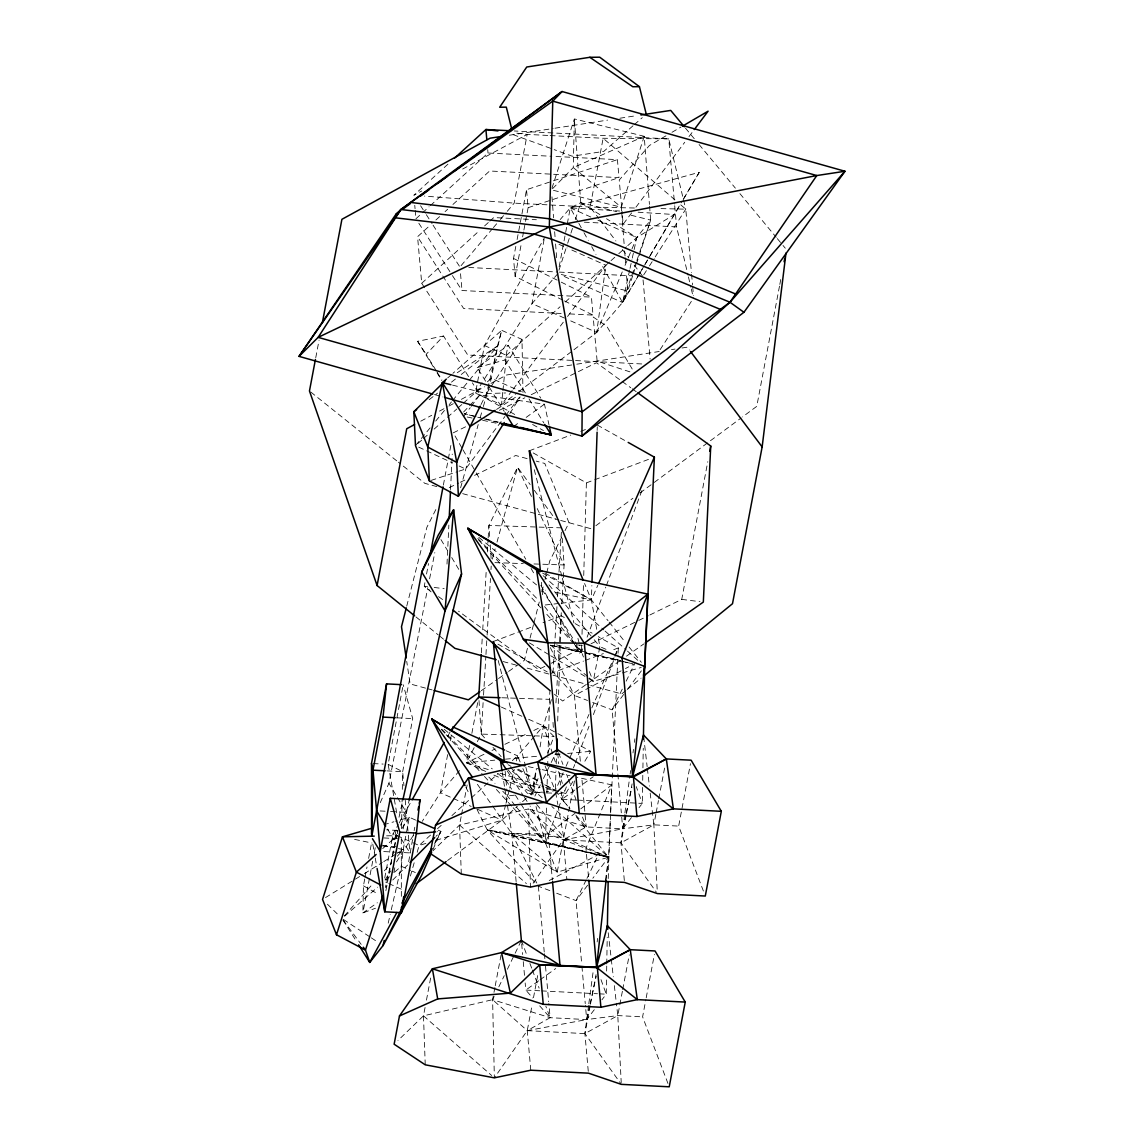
<?xml version="1.0" encoding="UTF-8"?>
<svg xmlns="http://www.w3.org/2000/svg" width="1144" height="1144" viewBox="0 0 1144 1144"><rect width="100%" height="100%" fill="white"/><g stroke="black" fill="none" stroke-linecap="round" stroke-linejoin="round"><path stroke-width="0.75" stroke-dasharray="5 3.75" d="M606.492 979.965L606.248 994.193L601.901 999.842M606.635 971.07L606.735 965.736M606.763 963.949L607.221 937.265M608.222 878.563L610.31 818.418M642.585 787.415L642.313 803.431L639.053 807.65M642.713 780.294L642.799 774.96M642.914 767.853L643.257 748.276M364.721 878.978L363.435 885.828L362.891 912.955L375.475 908.236M401.515 828.227L402.102 799.956M402.316 789.36L402.688 771.685L412.712 718.618L403.188 684.741M610.567 814.657L608.579 857.228L557.214 872.143L545.431 842.913L546.517 805.505M546.875 793.035L547.604 768.082M547.661 766.308L547.919 757.399M547.962 755.612L549.821 691.462M581.71 645.016L581.509 652.151L583.469 657.013M582.024 634.334L583.511 582.668M583.726 575.532L586.4 482.882L532.446 452.509M555.383 788.874L555.984 771.027M556.227 763.892L556.599 753.181M557.686 721.077L561.275 615.815L543.028 622.722M596.71 629.3L591.391 599.885L591.863 585.614M597.154 430.401L597.282 426.826M610.624 811.368L611.797 784.898L576.991 777.276M447.004 564.078L447.762 548.119M447.847 546.346L448.863 525.067M450.55 489.603L452.237 454.125M610.639 812.884L617.974 655.026M618.06 653.253L618.318 647.933L598.269 636.65M481.367 652.781L482.21 638.624M482.725 629.786L486.186 571.414M487.344 551.966L488.073 539.582M488.173 537.823L488.917 525.439L517.56 467.238L530.144 484.555M477.32 741.641L481.238 734.091L483.125 702.259M483.54 695.18L485.857 656.27M485.957 654.497L487.001 636.822M487.115 635.049L490.461 578.449M490.99 569.612L491.191 566.066M553.024 672.872L556.999 605.677M557.528 596.825L558.887 573.83M559.001 572.072L561.518 529.615M555.941 702.902L561.275 612.698M561.804 603.86L564.106 564.95L562.333 538.452M502.745 392.406L501.501 404.747L475.461 393.121L484.455 345.517L544.43 237.809M502.917 390.633L506.449 355.341L560.088 306.735M606.063 880.308L608.579 857.228L574.188 814.228M415.644 820.091L409.323 817.274L403.217 849.592L401.301 866.265L390.576 912.812M588.588 1005.462L584.899 1033.604L588.431 1073.158M588.817 1003.703L593.35 970.169M597.154 941.927L597.626 938.395M605.491 880.165L608.579 857.228L551.866 806.506M624.653 814.7L620.963 842.828L624.495 882.396M624.896 812.926L629.886 775.861M630.129 774.102L630.601 770.57M632.989 752.924L633.461 749.391M634.405 742.342L634.891 738.809M573.945 349.735L596.682 332.475L605.877 265.251L609.738 261.79M408.68 861.689L413.813 832.36M530.23 794.765L532.804 792.463L536.436 769.683M540.082 746.903L543.429 725.882L551.451 699.413M315.758 357.686L319.062 340.168M365.05 877.262L366.995 866.966M368.625 858.386L371.543 842.942M396.696 812.841L388.145 764.335L402.86 686.471M424.91 582.725L424.252 586.214L431.102 591.891M426.555 574.016L428.528 563.563M443.357 485.127L447.976 460.732M448.305 458.987L450.936 445.045M372.672 861.246L362.891 912.955L377.348 902.745M374.303 852.623L375.275 847.461M384.713 878.049L393.064 833.847L398.269 824.552M385.871 890.733L397.268 830.415L386.601 829.858M393.879 872.643L394.852 867.509M403.174 828.885L409.137 800.128M562.819 300.114L515.129 276.419L513.527 258.444L515.801 246.418M517.102 239.539L526.526 189.704L551.765 181.353M522.98 392.421L521.993 339.396L501.687 330.33L497.497 345.988L491.377 378.307L482.611 409.109M515.129 276.419L521.307 243.772M522.608 236.894L523.58 231.746M523.909 230.015L525.196 223.151M525.525 221.421L528.128 207.679L526.526 189.704M414.142 830.658L414.786 827.226M544.101 239.539L532.003 303.589L482.997 381.181M447.647 754.64L440.454 792.721L422.293 821.292M450.264 740.797L451.58 733.876M559.173 266.709L570.298 207.85L580.78 202.717L616.559 211.626M469.583 745.459L466.309 762.762L485.771 771.456M471.871 733.347L478.75 696.996M425.239 1064.807L423.48 1015.829L425.139 1007.12M426.455 1000.142L431.059 975.746M461.304 874.045L459.545 825.067L461.204 816.344M461.532 814.614L467.138 784.97M494.909 987.472L492.606 999.684L494.351 1077.848L527.255 1030.644L532.174 1004.632M495.238 985.728L501.172 954.353M531.317 794.966L536.25 768.811M533.49 997.697L537.751 975.16M476.991 809.423L487.287 830.029L557.214 872.143L574.474 780.923M588.717 678.621L593.278 681.366L599.856 646.617L597.969 636.236M590.147 1005.848L584.899 1033.604L621.306 1084.355M590.476 1004.117L596.038 974.631M626.211 815.086L620.963 842.828L656.341 892.134M626.54 813.355L632.103 783.869M649.906 614.957L681.738 599.384L707.779 461.704M622.379 991.305L617.789 1015.586L621.221 1082.581M622.708 989.574L629.271 954.897M655.827 814.414L653.853 824.824L657.199 890.061M656.155 812.683L658.443 800.543M658.772 798.812L665.007 765.865M779.493 286.143L756.77 406.349L742.527 416.916M779.822 284.398L780.809 279.165M667.953 1083.468L642.599 1016.859L645.874 999.513M646.203 997.782L654.397 954.425M703.388 891.033L678.664 826.097L690.461 763.663M380.237 802.688L388.931 783.282L427.856 587.558M429.586 578.821L434.806 552.609M525.353 392.935L505.033 359.945L508.179 345.273L540.74 398.141M629.658 270.041L622.536 302.517L596.682 332.475L567.567 319.476M630.044 268.325L631.917 259.774M632.289 258.072L633.79 251.222M634.162 249.521L636.793 237.552L650.65 220.106L649.577 206.149M625.825 814.9L622.751 828.814L563.32 839.882L530.416 887.086L528.671 808.908L459.545 825.067L432.747 850.979M626.197 813.169L631.96 787.086M589.746 1005.676L586.686 1019.576L527.255 1030.644L492.606 999.684L423.48 1015.829L397.955 1040.511M590.132 1003.931L596.281 976.118M387.573 829.1L393.979 839.782L396.296 829.386M399.013 817.245L402.488 801.629M386.586 835.835L397.168 835.606L385.356 887.487L387.816 884.984M388.202 923.165L390.19 914.542M481.023 404.533L486.472 393.565L501.687 330.33L452.938 373.301M447.547 860.502L501.887 820.162L505.605 804.918M506.02 803.231L509.323 789.689M509.723 788.001L514.271 769.383M516.33 760.917L517.56 755.826L543.429 725.882L590.719 751.322L583.583 763.391M406.735 606.148L426.869 527.327L436.493 508.236M527.456 648.29L524.381 660.288L520.077 663.334M530.072 638.009L533.576 624.309M534.019 622.593L539.267 602.03M541.899 591.748L543.2 586.6M544.959 579.751L546.274 574.603M546.703 572.901L549.763 560.903L561.804 537.037M460.617 487.759L478.221 424.51M492.335 559.13L495.137 548.92M497.011 542.113L517.56 467.238L532.06 497.669M480.165 417.674L482.124 410.825M410.41 876.018L414.271 862.447M417.174 852.266L419.104 845.487L430.93 834.72M551.98 188.145L574.345 118.919L644.215 136.322L649.434 204.404M558.958 270.256L567.138 244.93M567.681 243.243L570.413 234.792M570.956 233.104L572.586 228.042M575.318 219.605L580.78 202.717L574.345 118.919L573.273 167.582L551.437 189.832L621.306 207.236L621.564 210.725M632.646 275.833L627.727 291.019L622.536 302.517L561.089 275.075M633.19 274.145L635.921 265.694M636.464 264.007L650.65 220.106L628.485 214.6M636.307 262.148L622.536 302.517L601.129 263.721M636.879 260.474L650.65 220.106M582.754 648.82L581.509 652.151L550.722 645.33M587.115 637.151L605.791 587.158M606.42 585.485L642.542 488.831M549.849 890.633L538.381 886.242L487.287 830.029L545.431 842.913L557.9 809.58M558.515 807.921L566.609 786.257M573.459 767.924L574.717 764.592M575.332 762.919L589.031 726.254M593.393 714.6L614.571 657.929M615.2 656.27L618.318 647.933L611.683 650.436M493.879 775.074L532.804 792.463L539.024 776.004M547.733 752.966L553.939 736.507L543.429 725.882L527.255 718.661M596.682 332.475L622.264 271.914M625.024 265.379L627.799 258.83M628.485 257.185L631.259 250.65M631.946 249.006L636.793 237.552L674.288 214.529L682.31 200.958M433.047 849.291L440.926 831.388L437.766 829.972M561.203 603.231L591.391 599.885L597.826 585.285M563.191 772.815L555.312 790.647L546.446 791.634M566.051 766.323L568.911 759.831M569.64 758.215L588.96 714.428M591.82 707.936L614.013 657.657M614.728 656.041L618.318 647.933M393.979 839.782L397.611 831.702M400.5 825.239L406.306 812.297L388.931 783.282M534.891 796.11L540.34 784.898M543.443 778.492L550.45 764.078M551.222 762.476L557.443 749.663L562.948 764.464M494.165 996.481L492.606 999.684L550.121 1017.702L586.686 1019.576L617.789 1015.586L642.599 1016.859M498.827 986.872L504.275 975.66M507.378 969.254L514.371 954.84M515.158 953.238L520.591 942.041M622.264 689.146L612.126 709.866L621.321 812.826M626.154 681.181L634.72 663.649L625.453 668.539M586.2 879.922L576.061 900.643L581.767 964.549M586.972 878.32L598.655 854.411L608.579 857.228L592.849 878.234M565.007 530.673L569.011 522.708L544.801 463.463L536.236 461.118M434.491 844.072L440.926 831.388L437.423 831.717M474.174 747.676L466.309 762.762L491.591 770.598M434.992 842.299L440.926 831.388L435.978 836.364M399.142 823.008L410.41 802.859M447.69 736.25L451.151 730.044M638.795 274.946L622.536 302.517L643.958 266.109M639.696 273.416L644.201 265.751M645.102 264.221L680.308 204.461L685.771 209.166L691.434 272.544M683.926 198.341L699.27 172.301L570.298 207.85L560.174 219.577M644.844 264.593L649.306 257M650.192 255.484L674.288 214.529L637.265 212.155M683.211 199.442L699.27 172.301M572.887 781.495L565.751 793.564L558.815 793.321M509.866 413.499L520.177 396.939M475.461 393.121L482.053 382.682M385.027 879.951L390.762 870.927M396.496 861.904L413.699 834.834M643.7 274.875L648.491 267.41M649.434 265.923L654.225 258.444M655.183 256.957L685.771 209.166L668.739 138.882L514.314 130.974M660.131 349.664L692.506 299.599M452.566 385.128L486.472 393.565L521.993 339.396M401.844 828.556L409.323 817.274L395.609 821.278M512.154 390.519L501.501 404.747L517.131 392.892M513.213 389.089L563.277 322.193M567.538 316.502L605.877 265.251L568.682 248.648M623.666 694.465L612.126 709.866L589.189 701.115M627.87 688.86L642.556 669.254M587.601 885.227L576.061 900.643L556.399 893.135M463.778 416.259L470.198 407.722M471.257 406.292L479.822 394.909L544.458 404.175L548.963 424.667M631.66 212.87L623.165 224.167L622.379 215.344M635.907 207.221L684.741 142.256M688.988 136.608L693.235 130.959M458.987 471.185L465.551 469.011L504.904 416.53M505.963 415.115L519.791 396.682M631.445 817.531L622.751 828.814L586.186 826.94L528.671 808.908L563.32 839.882L620.963 842.828L653.853 824.824L678.664 826.097M594.294 1009.709L586.686 1019.576L585.413 1005.376M430.101 427.885L415.486 445.631L422.15 439.725M435.707 421.063L444.701 410.138M449.192 404.676L451.437 401.944M452.566 400.586L468.282 381.481M469.412 380.108L497.497 345.988L455.441 373.931M461.075 265.665L492.249 228.957M493.407 227.599L499.184 220.806M500.328 219.448L506.106 212.655M507.264 211.297L514.185 203.132L527.184 134.391L548.376 135.464M557.857 273.63L532.003 303.589L565.951 318.747M459.573 770.584L440.454 792.721L451.766 797.768M344.358 915.886L372.601 884.069M384.384 870.798L391.434 862.848M397.326 856.227L403.217 849.592L396.267 848.133M436.379 370.971L426.14 354.354L443.543 336.007L468.654 376.776M463.577 412.026L479.822 394.909L472.386 382.825M392.764 880.008L407.579 865.036M447.919 164.178L413.856 195.252L421.721 191.019M415.958 218.747L421.192 213.971M422.508 212.77L429.057 206.807M430.373 205.605L488.016 153.024L551.823 156.285M424.596 287.759L421.721 283.283L417.56 236.722L430.659 224.782M435.907 219.991L439.839 216.416M445.073 211.626L447.69 209.238M452.938 204.461L489.618 170.999L619.018 177.62L617.417 159.645L553.596 156.37M421.721 283.283L479.365 230.688M484.613 225.911L488.531 222.322M489.846 221.135L493.779 217.546L536.379 219.734M437.494 828.742L441.427 825.167M451.923 815.601L497.869 773.759M512.312 760.617L517.56 755.826L520.22 762.204M565.322 302.002L605.877 265.251M611.025 260.632L617.46 254.869M618.761 253.711L626.483 246.789M627.77 245.631L636.793 237.552L606.506 218.718M382.711 848.576L397.168 835.606M436.007 840.311L501.887 820.162L517.345 806.306M522.508 801.701L528.943 795.924M423.48 438.538L427.47 435.006M434.134 429.1L446.117 418.461M447.447 417.288L456.771 409.023M458.101 407.836L462.09 404.29M463.42 403.117L482.067 386.572M487.387 381.853L491.377 378.307L521.407 391.72M447.661 377.949L451.623 374.474M344.644 916.215L377.577 887.172M389.432 876.719L384.169 881.366L387.215 882.853M394.709 872.071L401.301 866.265L410.667 870.455M632.989 125.797L603.803 151.38L572.272 156.227L554.197 149.635M634.319 124.639L642.27 117.66M625.868 690.561L621.721 693.936L590.762 685.485M627.255 689.432L641.112 678.149M429.157 399.685L437.537 393.121M451.48 382.153L455.655 378.864M461.232 374.488L497.497 345.988M492.592 806.034L511.84 833.576L563.778 837.379L608.579 857.228L487.287 830.029L511.84 833.576L548.262 833.976L575.089 813.255M580.737 808.894L611.797 784.898L585.942 848.376L588.645 878.549M518.547 391.806L572.529 350.808M595.881 525.711L632.904 498.255M640.025 492.964L652.838 483.469M654.254 482.411L741.112 417.975M485.614 381.209L477.234 367.624L508.179 345.273M513.513 426.526L520.549 421.45M526.168 417.388L544.458 404.175L541.67 399.642M574.688 790.075L561.876 799.313L569.969 808.522M576.118 789.045L593.221 776.733M538.624 980.837L525.811 990.075L532.746 997.968M540.054 979.807L555.727 968.525M481.281 690.704L497.097 679.55M498.527 678.535L507.149 672.457M508.579 671.442L518.647 664.349M585.857 684.713L562.662 701.043L554.44 694.222M587.315 683.697L620.663 660.231M626.469 656.155L643.872 643.9M496.553 409.452L517.102 396.21M325.539 897.582L353.925 880.051M355.412 879.135L362.877 874.516M364.378 873.587L382.296 862.519M383.798 861.589L395.738 854.211M397.24 853.281L403.217 849.592M665.965 135.821L649.406 145.502L619.233 180.023L622.222 213.57M671.986 132.304L681.009 127.027M530.787 1070.212L527.255 1030.644L550.121 1017.702L548.848 1003.502M462.648 169.04L527.184 134.391L513.427 132.761M420.777 421.178L431.703 415.301M439.511 411.096L447.318 406.906M448.877 406.063L453.553 403.546M461.361 399.342L484.77 386.743M491.005 383.383L506.606 374.989L575.017 364.464M580.323 761.203L574.445 695.481L623.909 669.369M549.206 880.537L598.655 854.411L487.287 830.029M453.238 432.847L467.567 425.84M499.399 410.267L524.867 397.797M531.231 394.694L596.482 362.762L620.763 380.452M544.859 666.366L538.495 669.483L458.529 611.196M551.236 663.248L581.467 648.448M591.019 643.772L637.179 621.192M638.767 620.405L648.319 615.744M449.277 487.616L458.758 483.025M460.346 482.253L466.666 479.207M474.574 475.375L515.687 455.498L527.67 458.773M483.983 754.311L466.309 762.762L494.751 760.145M492.02 750.464L495.238 748.934M504.876 744.329L527.37 733.561M533.79 730.487L543.429 725.882L555.698 763.105M529.357 450.765L570.813 435.077M580.752 431.317L585.728 429.443M586.4 482.882L593.035 480.38M594.694 479.751L651.065 458.415M493.293 641.541L533.09 626.483M550.336 673.644L583.497 661.103M585.156 660.474L603.388 653.582M553.453 180.795L617.417 159.645M528.128 207.679L619.018 177.62M431.073 480.408L457.343 471.728M425.868 843.414L419.104 845.487L393.064 833.847M383.612 824.795L393.893 821.778M589.274 677.963L593.278 681.366L620.677 673.416M622.393 672.915L641.226 667.452M477.234 367.624L505.033 359.945M433.304 366.781L417.603 341.298L443.543 336.007M509.352 135.235L553.21 128.485M554.954 128.214L607.578 120.12M619.862 118.232L635.649 115.801M576.776 364.192L659.216 351.508M671.485 349.621L675.003 349.092M682.01 348.005L687.272 347.19L689.417 350.05M545.23 604.99L559.43 603.417M514.485 795.18L507.393 795.967L502.43 790.919M528.685 793.607L544.673 791.834M505.419 759.173L537.408 756.227M555.183 754.597L560.503 754.111M567.624 753.453L590.719 751.322M486.472 393.565L505.591 392.964M634.405 208.008L590.132 207.021L514.185 203.132L424.424 196.082M660.975 208.608L685.771 209.166M561.618 527.856L488.917 525.439L489.746 537.809M494.952 562.648L523.323 563.592M533.962 563.949L541.055 564.178M542.828 564.235L564.106 564.95L535.878 505.691M501.801 697.754L517.76 698.283M519.533 698.341L549.678 699.341M478.993 700.528L481.238 734.091L532.661 735.792M534.434 735.849L553.939 736.507M510.539 767.252L532.804 792.463L544.944 792.864M546.675 792.921L551.88 793.092M550.15 135.564L603.131 138.267L668.739 138.882L674.56 204.018M584.298 222.179L676.604 226.898L688.03 275.203M468.797 267.481L557.543 272.015M559.33 272.1L632.103 275.833M452.423 275.575L462.019 290.519L591.419 297.14L593.021 315.115L568.211 313.842M561.118 313.485L463.635 308.494L417.56 236.722M641.727 363.949L467.782 355.04L425.554 289.26M396.997 717.817L412.712 718.618M373.173 763.577L383.154 764.078M386.958 770.884L402.688 771.685L403.946 785.814M575.861 800.028L561.876 799.313L561.232 792.191M577.606 800.114L642.313 803.431L636.264 786.629M380.094 810.953L388.831 811.396M390.59 811.496L406.306 812.297M383.826 837.937L401.287 838.838L409.938 852.909L397.697 852.28M382.725 846.102L398.741 846.918M383.726 851.565L395.953 852.194M539.796 990.79L525.811 990.075L525.168 982.968M541.541 990.89L597.497 993.75M599.256 993.836L606.248 994.193L600.8 979.078M527.255 1030.644L584.899 1033.604L617.789 1015.586L616.373 1003.259M578.006 221.822L570.298 207.85L619.648 211.025M577.334 644.973L582.539 645.345M681.738 599.384L699.999 601.658M427.57 586.629L424.252 586.214L429.958 590.375M434.205 587.458L444.172 588.702M354.611 839.381L371.972 843.028M382.382 845.216L394.537 847.775M542.513 594.694L542.042 589.432L545.445 590.161M555.655 592.32L591.391 599.885L608.022 620.692M497.74 773.415L505.977 780.208L540.011 787.415M546.818 788.845L555.312 790.647L567.524 805.905M467.195 417.002L472.343 418.089M482.625 420.291L499.771 423.938M551.193 645.359L620.806 660.603M528.271 766.609L540.454 769.283M542.199 769.655L570.041 775.761M551.079 645.473L623.852 661.79M625.582 662.176L632.518 663.734M584.913 652.924L620.749 661.046M622.465 661.432L632.703 663.749M513.141 807.721L545.431 842.913L608.579 857.228L548.262 833.976L530.087 806.062M476.076 416.588L464.135 413.67L476.047 416.788M486.329 419.09L498.283 422.007M556.542 644.916L620.463 660.546M504.776 788.345L511.84 833.576L608.579 857.228M561.275 274.474L627.727 291.019L626.397 273.573M477.749 417.231L482.854 418.561M484.57 419.004L499.885 422.98M436.851 486.615L424.81 483.326L398.412 462.176M462.648 493.65L536.579 513.856M538.309 514.328L558.944 519.962M560.66 520.434L591.605 528.885M503.074 661.532L516.831 665.279M527.141 668.11L551.222 674.674M552.938 675.146L589.046 685.013M425.525 688.13L410.11 683.926L406.721 661.389M427.241 688.602L432.389 690.004M434.477 394.551L443.043 396.968M500.014 773.201L543.843 786.772M545.516 787.301L559.001 791.476M560.689 791.991L565.751 793.564L564.635 790.175M629.929 371.857L597.125 361.132L593.193 317.002L606.835 326.326L634.848 373.459M513.127 134.649L552.552 149.035M551.88 670.641L574.445 695.481L587.558 700.486M601.444 647.318L606.248 649.449M570.298 207.85L591.376 217.274M597.869 220.163L636.793 237.552M558.987 244.315L567.067 247.919M484.455 345.517L506.449 355.341M501.387 707.106L525.639 717.932M506.249 750.779L517.56 755.826M453.382 798.498L471.171 806.434M477.634 809.323L501.887 820.162M412.226 871.142L415.358 872.543M388.774 883.554L402.917 889.875M418.718 447.132L452.638 462.977M459.087 465.994L465.551 469.011M513.527 258.444L559.616 281.352M561.218 282.139L591.419 297.14M564.407 300.901L593.021 315.115M388.145 764.335L402.688 771.685M542.599 573.087L591.391 599.885L584.57 583.497M508.05 764.692L511.111 766.38M517.202 769.726L538.552 781.438M544.644 784.798L555.312 790.647L544.515 784.384M363.435 885.828L378.521 894.265M479.822 394.909L515.515 414.914M532.589 424.481L543.457 430.559M597.34 425.053L626.626 441.541M561.275 615.815L564.349 617.546M575.146 623.623L592.106 633.175M497.926 644.143L547.247 671.914M545.059 573.044L591.391 599.885M518.261 769.183L542.971 783.497M529.443 642.914L549.192 654.826M550.722 655.741L587.201 677.706M580.78 202.717L600.457 214.958M343.472 919.504L369.855 936.879M371.314 937.851L377.177 941.712M622.193 381.495L630.759 387.73M632.189 388.774L636.479 391.906M438.524 596.625L442.814 599.742M310.853 392.092L397.011 461.075M416.016 616.959L438.252 634.906M439.639 636.035L443.8 639.396M478.85 537.365L536.55 584.913M444.158 729.271L492.249 768.882M550.579 645.073L587.944 676.833M516.13 881.595L511.84 833.576L557.214 872.143M674.931 199.857L603.131 138.267L590.132 207.021L598.712 218.347M459.545 825.067L526.397 883.568M423.48 1015.829L491.677 1075.517M543.085 575.646L603.76 629.886M605.076 631.073L626.183 649.935M627.498 651.122L639.367 661.732M512.298 771.127L543.958 799.427M327.413 904.203L339.568 916.144M477.777 538.395L538.495 600.157M441.713 729.157L483.841 772.014M488.803 777.062L494.994 783.354M478.635 540.039L540.826 607.822M546.818 614.342L573.13 643.028M574.331 644.329L581.509 652.151L579.722 645.259M441.369 729.5L444.959 733.418M446.16 734.72L483.24 775.131M484.427 776.433L488.016 780.351M496.396 789.474L511.94 806.42M481.238 734.091L485.928 739.396M492.964 747.361L501.158 756.642M575.761 815.1L586.186 826.94L563.32 839.882L566.852 879.45M539.696 1005.862L550.121 1017.702L545.831 1006.205M685.471 128.142L694.537 139.053M699.084 144.516L735.377 188.159M739.911 193.622L776.204 237.28M777.334 238.638L781.881 244.101M783.011 245.459L785.284 248.191M548.948 584.841L593.064 638.381M594.194 639.753L599.856 646.617M508.351 770.126L527.584 793.464M536.636 804.432L563.778 837.379L558.143 806.234M544.573 606.577L574.788 643.857M575.904 645.245L581.509 652.151L574.932 641.698M515.215 805.633L507.393 795.967L506.763 788.96M516.344 807.006L545.431 842.913L535.635 805.047M609.137 622.079L624.667 641.484M629.114 647.032L641.312 662.29M599.799 219.762L615.901 240.984M622.35 249.478L628.785 257.972M634.162 265.05L642.742 276.376M343.071 919.962L361.175 944.358M534.334 490.333L555.326 519.19M477.391 784.298L491.577 804.589M417.603 341.298L426.14 354.354M507.135 770.799L523.394 795.781M524.352 797.254L529.129 804.589M420.577 205.72L425.382 213.199M426.34 214.686L432.089 223.666M433.047 225.153L459.931 267.024M418.833 223.237L451.465 274.074M342.928 919.99L356.799 941.941M542.042 589.432L573.988 640.197M505.162 771.313L505.977 780.208L511.611 789.16M515.372 795.137L520.077 802.602M521.006 804.089L545.431 842.913M529.043 398.927L543.829 422.922M489.332 387.258L504.218 411.425M437.308 372.472L441.956 380.022M436.994 372.787L441.613 380.28M440.969 539.611L447.232 550.078M451.708 557.557L458.873 569.512M455.012 435.935L462.09 448.262M462.977 449.806L475.361 471.371M476.247 472.915L525.768 559.216M531.073 568.468L534.62 574.631M540.812 585.413L574.417 643.972M575.303 645.516L579.722 653.224M578.864 223.38L583.14 231.131M583.998 232.69L588.288 240.44M591.705 246.646L595.995 254.411M550.321 647.604L574.445 695.481M511.84 833.576L536.779 883.054M465.88 787.229L469.054 793.579M545.087 766.065L554.64 789.017M522.865 768.568L532.804 792.463M589.36 671.628L593.278 681.366M566.609 774.331L567.839 777.62M568.454 779.264L576.404 800.628M582.51 817.073L586.186 826.94L581.738 777.205M521.378 940.439L526.883 955.226M529.929 963.448L531.774 968.382M532.389 970.026L539.11 988.116M558.486 771.556L562.39 783.411M534.262 469.698L561.89 576.419M562.333 578.135L573.931 622.894M577.934 638.381L579.279 643.543M498.198 660.474L525.382 765.465M525.825 767.181L532.961 794.722M688.445 276.934L690.89 287.287M691.305 289.017L693.35 297.64M555.626 792.377L557.829 804.504M372.815 844.243L374.96 856.37M375.261 858.1L376.791 866.766M502.33 772.686L504.504 786.614M643.686 736.707L647.146 766.666M647.347 768.425L649.377 786.042M650.192 793.092L653.853 824.824L622.751 828.814L621.478 814.614M608.222 932.76L611.082 957.428M611.282 959.187L613.313 976.819M614.328 985.627L616.158 1001.486M541.398 582.325L541.727 585.885M691.591 274.303L692.535 284.87M692.692 286.629L693.478 295.424M674.717 205.777L676.604 226.898M643.057 279.894L650.135 359.116M581.924 966.322L585.256 1003.603M557.743 753.067L558.701 763.749M559.487 772.629L560.603 785.084M487.716 149.664L488.016 153.024M548.262 833.976L552.38 880.165M538.381 886.242L544.244 951.98M544.415 953.753L544.887 959.087M545.516 966.194L548.691 1001.715M521.678 943.843L522.636 954.511M523.266 961.618L524.538 975.846M505.977 780.208L506.606 787.201M460.531 273.731L462.019 290.519M414.757 205.319L415.058 208.68M415.201 210.353L415.801 217.074M405.205 799.942L408.193 833.49M408.351 835.249L409.938 852.909M397.268 830.415L397.569 833.704M621.707 212.469L624.109 243.887M624.653 250.879L625.053 256.113M625.182 257.858L625.854 266.581M551.966 196.825L553.567 217.775M554.64 231.732L555.054 236.965M555.584 243.958L556.656 257.915M552.995 722.379L553.353 727.67M490.218 544.873L491.291 560.76M401.287 838.838L401.358 898.598M644.215 136.322L621.306 207.236L573.273 167.582L644.215 136.322"/><path stroke-width="1.5" d="M607.364 928.37L608.15 882.124M643.4 739.381L644.644 666.452L647.861 594.136L536.493 569.741L467.867 528.313L523.351 639.253L550.679 669.326M371.628 835.549L372.987 770.169L383.011 717.102L386.558 683.883L401.53 684.655M556.656 751.408L557.085 738.91M591.991 582.039L597.096 432.189M449.206 517.975L450.464 491.377M628.17 442.413L654.382 457.157L644.644 666.452L632.632 776.547L673.387 808.851L721.306 811.311L705.29 896.038L657.371 893.578L624.495 882.396L566.852 879.45L530.416 887.086L461.304 874.045L430.201 853.438L435.535 825.196L468.454 777.991L537.58 761.847L557.443 749.663L596.067 774.674L632.632 776.547L666.323 758.93L691.119 760.188L721.306 811.311M637.909 392.935L710.739 446.017L703.331 602.073L645.316 642.885M481.267 654.54L478.75 696.996L451.151 730.044M416.43 833.046L419.962 799.842L390.261 798.312L380.237 851.393L384.741 911.811L401.372 912.655L416.43 833.046L399.785 832.203L390.261 798.312M685.242 1002.072L655.054 950.964L630.258 949.692L596.567 967.309L560.002 965.436L521.378 940.439L501.501 952.609L432.389 968.768L399.471 1015.972L394.137 1044.215L425.239 1064.807L494.351 1077.848L530.787 1070.212L588.431 1073.158L621.306 1084.355L669.226 1086.8L685.242 1002.072L637.322 999.627L596.567 967.309L606.063 880.308M643.872 675.889L732.503 603.717L762.147 446.918L785.985 253.081M643.457 675.275L644.644 666.452L584.327 643.214L547.904 642.814L523.351 639.253L526.397 641.083M403.646 896.839L401.372 912.655L401.372 907.378M315.429 359.445L309.466 390.976L377.091 585.528L414.614 615.829M322.379 322.651L341.913 219.305L490.061 138.195L502.345 136.308M377.091 585.528L406.735 428.743L414.543 424.538M371.586 833.79L371.5 763.491L386.558 683.883M371.9 835.649L421.75 571.971L438.281 535.12L453.61 509.766L461.561 574.002L409.137 800.128M430.173 554.84L443.028 486.872M399.785 832.203L384.741 911.811L377.091 868.496M418.018 810.109L418.675 806.692M419.319 803.26L419.962 799.842M452.237 730.415L452.881 726.941L504.633 750.049M709.752 451.251L710.739 446.017M784.112 261.747L784.77 258.258M402.874 799.899L445.03 610.839L453.61 509.766L421.75 571.971L445.03 610.839L461.561 574.002M446.346 379.107L442.399 382.596L427.77 447.061L429.429 480.952L458.387 496.281L504.261 422.522M384.227 940.411L383.04 945.573L369.741 962.419L358.644 944.858M406.306 607.864L401.487 626.712L406.192 657.914M473.759 808.15L546.432 802.359L537.58 761.847L575.775 773.987L632.632 776.547L643.486 734.934L666.323 758.93L673.387 808.851L636.951 816.501L579.307 813.541L468.454 777.991L473.759 808.15L435.535 825.196M437.694 998.912L510.367 993.121L501.501 952.609L539.711 964.749L596.567 967.309L607.421 925.711L630.258 949.692L637.322 999.627L600.886 1007.263L543.243 1004.318L432.389 968.768L437.694 998.912L399.471 1015.972M396.854 912.497L369.741 962.419L365.451 950.092L336.493 934.762L356.399 872.143L376.133 854.468M382.668 895.938L365.451 950.092L363.32 947.218M431.617 852.537L421.607 875.332L383.04 945.573L432.074 848.834M598.541 583.669L654.382 457.157M480.251 406.106L470.141 426.483L456.713 462.405L458.387 496.281M401.944 903.145L431.603 848.533M412.14 799.77L444.215 742.442M444.759 397.44L581.924 436.107L743.943 312.283L844.973 171.257L562.076 91.52L400.901 209.509L395.981 214.214L299.027 356.37L432.761 394.065M694.294 129.544L708.093 111.182L682.51 126.14M445.302 380.666L413.828 411.754L415.486 445.631L429.429 480.952M410.053 862.547L434.749 837.608M546.432 802.359L575.775 773.987L596.067 774.674L584.327 643.214L536.493 569.741L539.553 571.414M510.367 993.121L539.711 964.749L560.002 965.436L552.552 881.952M454.483 158.201L485.928 129.529L510.767 130.788M416.616 409.552L413.828 411.754L427.77 447.061L456.713 462.405L442.399 382.596L450.879 384.713M584.327 643.214L647.861 594.136L622.007 657.6L632.632 776.547M416.073 883.84L446.117 861.561M395.981 214.214L400.286 211.039M403.146 208.923L410.296 203.632M420.32 196.225L428.914 189.89M437.508 183.54L447.533 176.133M454.683 170.842L469.011 160.274M471.871 158.158L486.186 147.576M489.046 145.46L562.076 91.52L552.766 101.13L400.901 209.509L299.027 356.37L318.146 337.366L400.901 209.509L549.32 226.998L729.972 302.245L743.943 312.283M479.851 691.72L468.354 699.828L434.091 690.476M495.095 410.396L470.141 426.483L442.399 382.596M579.307 813.541L575.775 773.987L633.418 776.933L666.323 758.93M543.243 1004.318L539.711 964.749L597.354 967.695L630.258 949.692M371.6 828.299L342.456 836.822L322.551 899.441L336.493 934.762M646.26 114.171L639.424 86.672L599.728 57.2L589.832 57.3L526.74 67.01L499.699 107.221L506.306 107.15L511.854 129.501M640.912 115.001L670.727 110.41L684.341 126.784M416.416 833.747L435.664 831.888M374.231 836.121L342.456 836.822L356.399 872.143L380.78 885.056M639.424 86.672L632.818 86.744L589.832 57.3M500.028 697.697L478.75 696.996L499.771 706.377M383.011 717.102L395.252 717.717M371.5 763.491L372.987 770.169L385.213 770.799M497.955 130.945L485.928 129.529L486.815 139.597M410.782 202.459L549.549 218.819L566.723 223.652L735.621 294.008M395.509 217.818L534.291 234.177L551.465 239.024L720.348 309.38M501.487 424.31L551.208 434.92L549.334 426.369M537.58 761.847L596.067 774.674M524.796 765.851L500.428 760.517L431.803 719.076L465.093 785.642M501.501 952.609L560.002 965.436M499.885 422.98L551.208 434.92L544.744 424.424M505.105 423.666L517.059 426.583M520.477 427.413L551.208 434.92M496.196 659.645L454.926 648.376L445.202 640.526M417.217 820.791L434.606 828.556M503.474 762.19L500.428 760.517L502.059 770.956M541.97 571.256L467.867 528.313L547.904 642.814L557.586 751.293M472.329 777.048L431.803 719.076L507.45 762.919M471.986 531.703L467.867 528.313L470.341 530.83M434.191 721.692L431.803 719.076L434.548 721.349M453.024 610.081L550.321 690.804M431.803 719.076L434.277 721.592M538.767 572.486L536.493 569.741L547.904 642.814M502.688 763.262L500.428 760.517L506.177 769.326M690.49 351.465L762.147 446.918M505.147 412.927L513.513 426.526M372.458 838.724L380.237 851.393L372.987 770.169M376.605 810.781L385.743 826.039M540.426 571.657L529.357 450.765L583.211 580.222M493.979 643.171L542.37 759.516M529.357 450.765L530.258 454.211M494.637 646.703L493.293 641.541L504.361 762.419M607.421 925.711L607.822 929.228M633.418 776.933L636.951 816.501M597.354 967.695L600.886 1007.263M588.803 880.322L596.567 967.309M516.287 883.368L521.521 942.055M582.153 411.768L581.924 436.107L729.972 302.245L844.973 171.257L816.787 175.547L549.32 226.998L318.146 337.366L582.153 411.768L729.972 302.245L816.787 175.547L552.766 101.13L549.32 226.998L582.153 411.768"/></g></svg>
